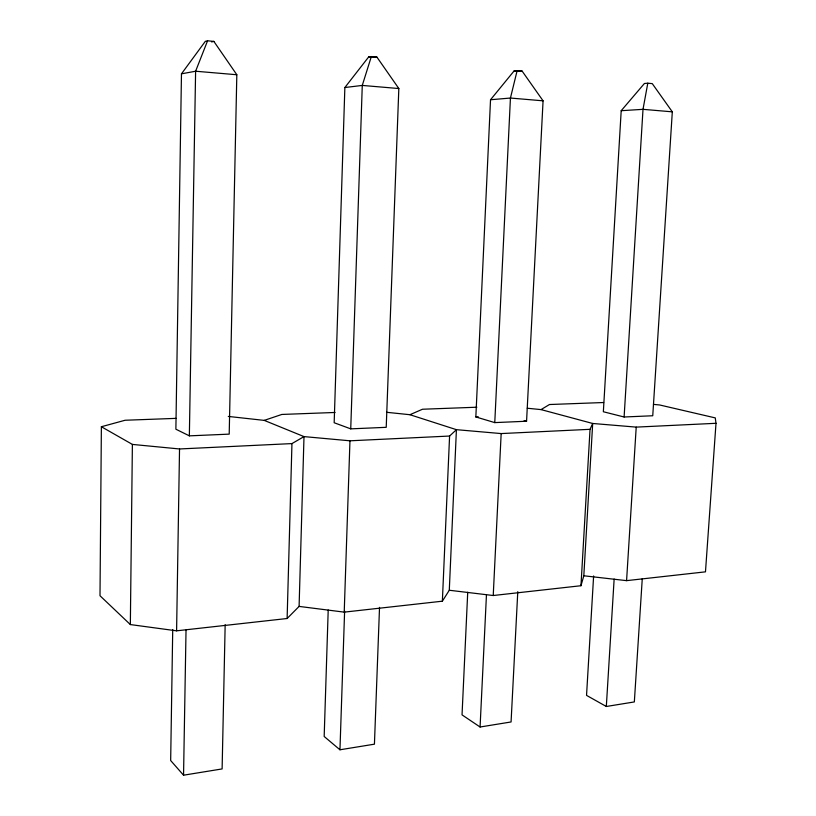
<?xml version="1.0" encoding="UTF-8"?>
<svg xmlns="http://www.w3.org/2000/svg" width="816" height="816" viewBox="0 0 816 816"><rect width="100%" height="100%" fill="white"/><g stroke="black" fill="none" stroke-linecap="round" stroke-linejoin="round"><path stroke-width="1.22" d="M176.072 418.363L125.123 420.25L101.378 426.737L100.001 595.741L130.346 624.566L176.593 630.829L287.12 618.508L299.095 606.41L304.001 436.601L264.231 420.383L228.286 416.425M130.346 624.566L132.386 444.414L101.378 426.737M172.727 629.524L170.666 760.532L183.549 775.2L222.115 768.927L225.165 624.689M181.468 73.828L175.879 429.206L189.353 435.856L229.204 434.132L236.824 74.746L213.853 41.402L207.57 40.8L205.336 41.32L181.468 73.828L195.605 71.227L236.824 74.746M176.593 630.829L179.53 448.963L132.386 444.414M183.549 775.2L186.028 630.156M189.353 435.856L195.605 71.227L207.57 40.8M287.12 618.508L291.955 443.588L304.001 436.601L349.962 440.803L449.585 436.04L456.419 429.675L501.167 433.571L590.039 429.318L592.691 423.473L636.215 427.115L715.999 423.3L715.265 417.894L659.644 404.971L653.473 404.389M328.205 609.991L324.176 736.481L339.956 749.782L374.432 744.172L379.522 607.349M344.862 87.526L334.172 422.739L350.737 428.859L386.223 427.319L398.83 88.536L376.921 57.11L371.341 56.569L368.618 57.008L344.862 87.526L362.273 85.425L398.83 88.536M299.095 606.41L344.219 612.133L349.962 440.803M339.956 749.782L344.617 611.082M350.737 428.859L362.273 85.425L371.341 56.569M344.219 612.133L442.364 601.188L449.585 436.04M442.364 601.188L449.29 590.254L456.419 429.675L409.928 414.712L386.611 412.294M467.721 592.232L462.04 714.877L480.073 727.005L511.071 721.966L517.783 591.651M475.84 416.945L490.528 99.746L514.049 70.982L522.128 71.094L543.068 100.827L526.565 421.229L494.771 422.606L475.84 416.945L478.339 416.843M480.073 727.005L486.448 594.976M494.771 422.606L510.439 98.042L517.15 70.615M449.29 590.254L493.231 595.517L501.167 433.571M493.231 595.517L580.961 585.725L590.039 429.318M580.961 585.725L583.817 575.78L592.691 423.473L541.039 409.601L527.238 408.235M593.62 575.963L586.541 695.375L606.319 706.483L634.338 701.933L642.263 578.738M621.2 110.701L603.35 411.743L624.107 416.996L652.749 415.752L672.313 111.833L652.27 83.63L647.792 83.201L644.416 83.497L621.2 110.701L643.008 109.334L672.313 111.833M606.319 706.483L614.142 579.054M624.107 416.996L643.008 109.334L647.792 83.201M583.817 575.78L626.576 580.645L636.215 427.115M715.999 423.3L705.473 571.843L626.576 580.645M541.039 409.601L549.474 404.522L603.656 402.523M409.928 414.712L422.504 409.234L476.85 407.215M264.231 420.383L281.836 414.446L335.06 412.468M211.599 41.922L213.853 41.402M376.921 57.11L368.618 57.008M522.128 71.094L514.049 70.982M490.528 99.746L510.439 98.042L543.068 100.827M179.53 448.963L291.955 443.588M524.137 420.536L526.565 421.229"/></g></svg>
